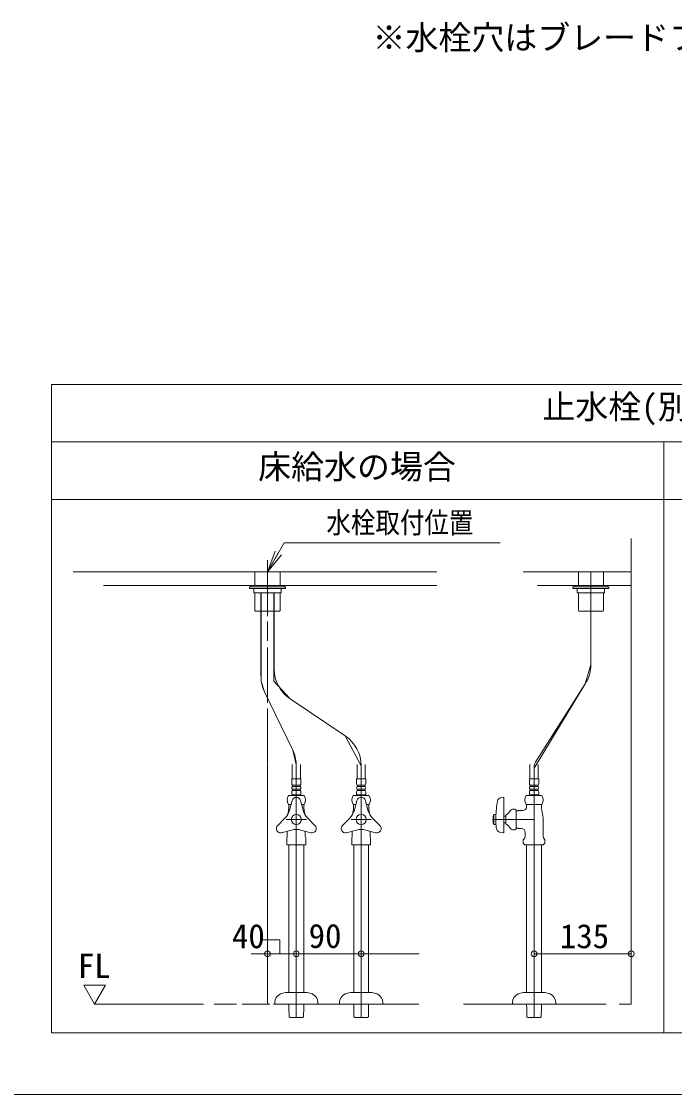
# Model space of a CAD drawing. Units: millimetres, scale not verified. Extents: x -1203 to 1210, y -824 to 811.
# Drawn here: x -54 to 422, y -824 to -43 of the extents above; entities that cross this region are included whole.
import ezdxf
from ezdxf.enums import TextEntityAlignment as Align

# ---------------------------------------------------------------- set-up
doc = ezdxf.new("R2010")
doc.units = ezdxf.units.MM
doc.header["$LTSCALE"] = 6
doc.layers.add('F-0', color=7, linetype='Continuous', lineweight=15)
doc.styles.add('ＭＳ ゴシック', font='')
doc.styles.get('ＭＳ ゴシック').set_extended_font_data('MS Gothic')

msp = doc.modelspace()

# ---------------------------------------------------------------- linework, layer by layer
at = {"layer": 'F-0', "lineweight": 18}
for p, q in [((-32.438, -779.519), (-32.438, -307.019)), ((-32.438, -307.019), (860.062, -307.019)), ((-32.438, -349.019), (860.062, -349.019)), ((413.812, -779.519), (413.812, -349.019)), ((413.812, -779.519), (-32.438, -779.519))]:
    msp.add_line(p, q, dxfattribs=at)
at = {"layer": 'F-0'}
for p, q in [((-32.438, -391.019), (413.812, -391.019)), ((413.812, -391.019), (860.062, -391.019)), ((390.187, -419.369), (390.187, -758.519)), ((125.062, -443.519), (137.186, -422.519)), ((125.062, -443.519), (130.664, -428.567)), ((125.062, -443.519), (132.937, -429.879)), ((137.186, -422.519), (294.686, -422.519)), ((125.062, -443.519), (135.21, -431.192)), ((125.062, -435.086), (125.062, -475.912)), ((-16.688, -443.519), (5.834, -443.519)), ((248.437, -443.519), (5.585, -443.519)), ((115.874, -443.519), (115.874, -453.494)), ((134.249, -453.494), (134.249, -443.519)), ((311.437, -443.519), (390.187, -443.519)), ((390.187, -443.519), (322.342, -443.519)), ((351.599, -453.494), (351.599, -443.519)), ((360.787, -511.099), (360.787, -443.519)), ((360.787, -511.099), (360.787, -443.519)), ((369.974, -443.519), (369.974, -453.494)), ((248.437, -453.494), (5.595, -453.494)), ((5.919, -453.494), (248.437, -453.494)), ((111.937, -454.544), (111.937, -455.857)), ((138.187, -454.544), (111.937, -454.544)), ((111.937, -455.857), (138.187, -455.857)), ((112.987, -453.494), (137.137, -453.494)), ((112.987, -454.544), (112.987, -453.494)), ((137.137, -454.544), (112.987, -454.544)), ((135.037, -455.857), (115.087, -455.857)), ((115.087, -455.857), (115.087, -459.007)), ((115.087, -459.007), (135.037, -459.007)), ((115.874, -459.007), (115.874, -471.817)), ((120.176, -519.648), (120.176, -459.007)), ((120.468, -458.694), (120.468, -523.551)), ((129.656, -459.007), (129.656, -523.387)), ((129.947, -514.417), (129.947, -459.007)), ((134.249, -471.817), (134.249, -459.007)), ((135.037, -459.007), (135.037, -455.857)), ((137.137, -453.494), (137.137, -454.544)), ((138.187, -455.857), (138.187, -454.544)), ((138.187, -455.332), (138.187, -455.857)), ((347.662, -455.857), (347.662, -454.544)), ((347.662, -454.544), (373.912, -454.544)), ((347.662, -455.332), (347.662, -455.857)), ((373.912, -455.857), (347.662, -455.857)), ((348.712, -453.494), (348.712, -454.544)), ((372.862, -453.494), (348.712, -453.494)), ((348.712, -454.544), (372.862, -454.544)), ((350.812, -455.857), (370.762, -455.857)), ((350.812, -459.007), (350.812, -455.857)), ((370.762, -459.007), (350.812, -459.007)), ((351.599, -471.817), (351.599, -459.007)), ((369.974, -459.007), (369.974, -471.817)), ((370.762, -455.857), (370.762, -459.007)), ((372.862, -454.544), (372.862, -453.494)), ((373.912, -454.544), (373.912, -455.857)), ((116.268, -472.21), (115.874, -471.817)), ((116.399, -472.342), (116.268, -472.21)), ((116.399, -472.342), (133.252, -472.342)), ((133.252, -472.342), (133.724, -472.342)), ((133.856, -472.21), (133.724, -472.342)), ((134.249, -471.817), (133.856, -472.21)), ((351.599, -471.817), (351.993, -472.21)), ((351.993, -472.21), (352.124, -472.342)), ((352.597, -472.342), (352.124, -472.342)), ((369.449, -472.342), (352.597, -472.342)), ((369.449, -472.342), (369.581, -472.21)), ((369.581, -472.21), (369.974, -471.817)), ((125.062, -479.865), (125.062, -493.866)), ((125.062, -498.807), (125.062, -538.998)), ((122.822, -531.132), (120.468, -523.551)), ((141.565, -536.211), (129.656, -523.387)), ((122.822, -531.132), (143.416, -573.463)), ((122.822, -531.132), (143.416, -573.463)), ((319.312, -586.677), (356.649, -525.245)), ((141.565, -536.211), (181.694, -563.153)), ((181.694, -563.153), (141.565, -536.211)), ((125.062, -543.116), (125.062, -582.772)), ((193.312, -584.947), (181.694, -563.153)), ((146.042, -583.925), (143.416, -573.463)), ((125.062, -583.338), (125.062, -605.705)), ((143.043, -584.062), (143.043, -594.562)), ((146.062, -584.947), (146.062, -594.562)), ((146.062, -584.947), (146.062, -624.119)), ((149.081, -594.562), (149.081, -584.062)), ((190.293, -584.062), (190.293, -594.562)), ((193.312, -584.947), (193.312, -594.562)), ((193.312, -584.947), (193.312, -624.119)), ((196.331, -594.562), (196.331, -584.062)), ((316.293, -594.562), (316.293, -584.062)), ((322.331, -584.062), (322.331, -594.562)), ((125.062, -590.599), (125.062, -730.618)), ((319.312, -586.677), (319.312, -594.562)), ((319.312, -586.677), (319.312, -768.362)), ((149.422, -594.562), (142.702, -594.562)), ((142.702, -594.562), (142.702, -598.105)), ((143.174, -599.024), (148.949, -599.024)), ((143.174, -600.074), (143.174, -599.024)), ((148.949, -600.074), (143.174, -600.074)), ((143.174, -601.912), (148.949, -601.912)), ((143.174, -602.962), (143.174, -601.912)), ((146.062, -594.562), (146.062, -768.362)), ((148.949, -599.024), (148.949, -600.074)), ((148.949, -601.912), (148.949, -602.962)), ((149.422, -598.105), (149.422, -594.562)), ((196.672, -594.562), (189.952, -594.562)), ((189.952, -594.562), (189.952, -598.105)), ((190.424, -599.024), (196.199, -599.024)), ((190.424, -600.074), (190.424, -599.024)), ((196.199, -600.074), (190.424, -600.074)), ((190.424, -601.912), (196.199, -601.912)), ((190.424, -602.962), (190.424, -601.912)), ((193.312, -594.562), (193.312, -768.362)), ((196.199, -599.024), (196.199, -600.074)), ((196.199, -601.912), (196.199, -602.962)), ((196.672, -598.105), (196.672, -594.562)), ((315.952, -594.562), (322.672, -594.562)), ((315.952, -598.105), (315.952, -594.562)), ((322.199, -599.024), (316.424, -599.024)), ((316.424, -599.024), (316.424, -600.074)), ((316.424, -600.074), (322.199, -600.074)), ((322.199, -601.912), (316.424, -601.912)), ((316.424, -601.912), (316.424, -602.962)), ((319.312, -594.562), (319.312, -624.119)), ((322.199, -600.074), (322.199, -599.024)), ((322.199, -602.962), (322.199, -601.912)), ((322.672, -594.562), (322.672, -598.105)), ((140.355, -606.637), (151.769, -606.637)), ((142.702, -603.88), (142.702, -605.587)), ((148.949, -602.962), (143.174, -602.962)), ((143.227, -606.112), (148.897, -606.112)), ((149.422, -605.587), (149.422, -603.88)), ((187.605, -606.637), (199.019, -606.637)), ((189.952, -603.88), (189.952, -605.587)), ((196.199, -602.962), (190.424, -602.962)), ((190.477, -606.112), (196.147, -606.112)), ((196.672, -605.587), (196.672, -603.88)), ((295.275, -608.123), (296.963, -607.886)), ((297.262, -633.53), (297.262, -608.146)), ((325.019, -606.637), (313.605, -606.637)), ((315.952, -605.587), (315.952, -603.88)), ((316.424, -602.962), (322.199, -602.962)), ((322.147, -606.112), (316.477, -606.112)), ((322.672, -603.88), (322.672, -605.587)), ((125.062, -612.673), (125.062, -731.341)), ((142.238, -613.094), (140.355, -613.094)), ((140.549, -613.094), (140.549, -614.151)), ((140.549, -613.094), (141.159, -613.094)), ((140.549, -614.151), (140.549, -614.932)), ((143.019, -610.179), (141.102, -617.333)), ((142.238, -613.094), (141.159, -613.094)), ((149.105, -610.179), (151.021, -617.333)), ((150.964, -613.094), (149.886, -613.094)), ((151.769, -613.094), (149.886, -613.094)), ((151.574, -614.151), (151.574, -614.932)), ((187.605, -613.094), (188.409, -613.094)), ((187.799, -613.094), (187.799, -614.151)), ((187.799, -614.151), (187.799, -614.932)), ((190.269, -610.179), (188.352, -617.333)), ((189.488, -613.094), (188.409, -613.094)), ((196.355, -610.179), (198.271, -617.333)), ((198.214, -613.094), (197.136, -613.094)), ((199.019, -613.094), (197.136, -613.094)), ((306.187, -617.257), (306.187, -630.981)), ((313.605, -613.094), (325.019, -613.094)), ((313.799, -613.094), (313.799, -614.151)), ((314.409, -613.094), (313.799, -613.094)), ((313.799, -614.151), (313.799, -614.932)), ((314.409, -613.094), (324.214, -613.094)), ((324.824, -613.094), (324.214, -613.094)), ((324.824, -613.094), (324.824, -614.151)), ((324.824, -614.151), (324.824, -614.932)), ((132.468, -628.454), (137.705, -623.217)), ((153.372, -624.119), (138.752, -624.119)), ((153.372, -624.119), (139.107, -624.119)), ((146.062, -624.119), (146.062, -768.362)), ((159.656, -628.454), (154.418, -623.217)), ((179.718, -628.454), (184.955, -623.217)), ((200.622, -624.119), (186.002, -624.119)), ((200.622, -624.119), (186.002, -624.119)), ((193.312, -624.119), (193.312, -768.362)), ((206.906, -628.454), (201.668, -623.217)), ((319.312, -624.119), (289.387, -624.119)), ((319.312, -624.119), (289.387, -624.119)), ((289.912, -620.444), (289.77, -620.969)), ((289.912, -627.794), (289.912, -620.444)), ((291.487, -620.444), (289.912, -620.444)), ((291.487, -620.444), (291.487, -627.794)), ((291.487, -622.019), (291.487, -626.219)), ((298.837, -621.625), (297.262, -621.625)), ((298.837, -627.269), (298.837, -620.969)), ((306.187, -617.819), (306.974, -617.819)), ((306.974, -617.819), (307.714, -617.819)), ((319.312, -768.362), (319.312, -624.119)), ((325.874, -624.119), (325.874, -636.413)), ((135.111, -633.831), (142.665, -631.807)), ((139.499, -632.655), (139.499, -636.413)), ((156.613, -633.724), (149.459, -631.807)), ((152.624, -636.413), (152.624, -632.655)), ((182.361, -633.831), (189.915, -631.807)), ((186.749, -632.655), (186.749, -636.413)), ((203.863, -633.724), (196.709, -631.807)), ((199.874, -636.413), (199.874, -632.655)), ((297.262, -626.613), (298.837, -626.613)), ((306.974, -630.419), (306.187, -630.419)), ((307.714, -630.419), (306.974, -630.419)), ((312.749, -633.307), (312.749, -636.413)), ((294.658, -633.466), (296.963, -633.79)), ((311.431, -638.819), (311.98, -638.27)), ((311.431, -638.819), (311.431, -641.307)), ((326.643, -638.27), (327.193, -638.819)), ((327.193, -641.307), (327.193, -638.819)), ((327.193, -641.307), (327.193, -638.819)), ((139.368, -642.494), (139.237, -642.363)), ((139.368, -642.494), (140.561, -642.494)), ((152.756, -642.494), (140.561, -642.494)), ((140.654, -750.119), (140.654, -642.494)), ((151.469, -642.494), (151.469, -750.119)), ((186.618, -642.494), (186.487, -642.363)), ((186.618, -642.494), (187.811, -642.494)), ((200.006, -642.494), (187.811, -642.494)), ((187.904, -750.119), (187.904, -642.494)), ((198.719, -642.494), (198.719, -750.119)), ((311.431, -641.307), (312.618, -642.494)), ((312.618, -642.494), (326.006, -642.494)), ((313.904, -642.494), (313.904, -750.119)), ((324.719, -750.119), (324.719, -642.494)), ((326.006, -642.494), (327.193, -641.307)), ((113.073, -721.876), (235.622, -721.876)), ((319.312, -721.876), (390.183, -721.876)), ((125.062, -731.341), (125.062, -745.323)), ((125.062, -734.736), (125.062, -742.62)), ((-8.813, -744.879), (6.937, -744.879)), ((-0.938, -758.519), (-8.813, -744.879)), ((6.937, -744.879), (-0.938, -758.519)), ((125.062, -745.544), (125.062, -758.519)), ((125.062, -746.151), (125.062, -758.519)), ((152.469, -750.119), (139.655, -750.119)), ((199.719, -750.119), (186.905, -750.119)), ((312.905, -750.119), (325.719, -750.119)), ((130.312, -757.469), (130.312, -758.519)), ((161.812, -758.519), (161.812, -757.469)), ((177.562, -757.469), (177.562, -758.519)), ((209.062, -758.519), (209.062, -757.469)), ((303.562, -758.519), (303.562, -757.469)), ((335.062, -757.469), (335.062, -758.519)), ((-0.938, -758.519), (78.3, -758.519)), ((86.27, -758.519), (102.494, -758.519)), ((106.478, -758.519), (126.759, -758.519)), ((129.38, -758.519), (235.407, -758.519)), ((161.812, -758.519), (130.312, -758.519)), ((140.654, -759.905), (140.654, -758.521)), ((140.683, -761.012), (140.654, -759.905)), ((151.469, -759.905), (151.44, -761.012)), ((151.469, -758.521), (151.469, -759.905)), ((209.062, -758.519), (177.562, -758.519)), ((187.904, -759.905), (187.904, -758.521)), ((187.933, -761.012), (187.904, -759.905)), ((198.719, -759.905), (198.69, -761.012)), ((198.719, -758.521), (198.719, -759.905)), ((267.902, -758.519), (371.918, -758.519)), ((303.562, -758.519), (335.062, -758.519)), ((313.904, -758.519), (313.904, -759.905)), ((313.904, -759.905), (313.933, -761.012)), ((313.933, -761.012), (314.078, -767.753)), ((324.546, -767.753), (324.69, -761.012)), ((324.69, -761.012), (324.719, -759.905)), ((324.719, -759.905), (324.719, -758.519)), ((381.26, -758.519), (381.326, -758.519)), ((141.471, -768.362), (141.472, -768.362)), ((141.472, -768.362), (141.599, -768.362)), ((141.599, -768.362), (150.524, -768.362)), ((150.524, -768.362), (150.652, -768.362)), ((150.652, -768.362), (150.653, -768.362)), ((188.721, -768.362), (188.722, -768.362)), ((188.722, -768.362), (188.849, -768.362)), ((188.849, -768.362), (197.774, -768.362)), ((197.774, -768.362), (197.902, -768.362)), ((197.902, -768.362), (197.903, -768.362)), ((314.078, -767.753), (314.721, -768.362)), ((323.774, -768.362), (314.849, -768.362)), ((323.903, -768.362), (324.546, -767.753)), ((-1202.503, -824.477), (1202.441, -824.477))]:
    msp.add_line(p, q, dxfattribs=at)
at = {"layer": 'F-0', "lineweight": 18}
msp.add_lwpolyline([(860.062, -307.019), (860.062, -779.519), (413.812, -779.519)], dxfattribs=at)
at = {"layer": 'F-0'}
for points in [[(381.326, -758.519), (390.187, -758.519), (390.187, -419.369)], [(321.784, -453.494), (390.187, -453.494), (322.398, -453.494)], [(133.724, -472.342), (133.672, -472.342), (124.012, -472.342)], [(352.124, -472.342), (352.177, -472.342), (361.837, -472.342)], [(320.967, -581.018), (356.649, -525.245), (360.787, -511.099)], [(143.174, -606.112), (142.912, -606.374), (142.912, -606.637)], [(149.212, -606.637), (149.212, -606.374), (148.949, -606.112)], [(190.424, -606.112), (190.162, -606.374), (190.162, -606.637)], [(196.462, -606.637), (196.462, -606.374), (196.199, -606.112)], [(316.162, -606.637), (316.162, -606.374), (316.424, -606.112)], [(322.199, -606.112), (322.462, -606.374), (322.462, -606.637)], [(150.964, -613.094), (151.574, -613.094), (151.574, -614.151)], [(198.214, -613.094), (198.824, -613.094), (198.824, -614.151), (198.824, -614.932)], [(307.714, -617.819), (307.976, -617.557), (311.174, -617.557)], [(289.77, -627.269), (289.912, -627.794), (291.487, -627.794)], [(307.714, -630.419), (307.976, -630.682), (310.124, -630.682)], [(139.237, -637.558), (139.237, -641.307), (139.237, -642.363)], [(152.887, -637.558), (152.887, -642.363), (152.756, -642.494)], [(186.487, -637.558), (186.487, -641.307), (186.487, -642.363)], [(200.137, -637.558), (200.137, -642.363), (200.006, -642.494)], [(134.128, -721.732), (134.128, -711.805), (121.214, -711.805)], [(141.471, -768.362), (140.828, -767.753), (140.683, -761.012)], [(151.44, -761.012), (151.296, -767.753), (150.653, -768.362)], [(188.721, -768.362), (188.078, -767.753), (187.933, -761.012)], [(198.69, -761.012), (198.546, -767.753), (197.903, -768.362)], [(314.849, -768.362), (314.722, -768.362), (314.721, -768.362)], [(323.903, -768.362), (323.902, -768.362), (323.774, -768.362)]]:
    msp.add_lwpolyline(points, dxfattribs=at)
for centre, radius in [((146.062, -624.119), 3.675), ((193.312, -624.119), 3.675), ((125.062, -721.876), 2.1), ((125.062, -721.876), 2.1), ((146.062, -721.876), 2.1), ((146.062, -721.876), 2.1), ((193.312, -721.876), 2.1), ((193.312, -721.876), 2.1), ((319.312, -721.876), 2.1), ((319.312, -721.876), 2.1), ((390.183, -721.876), 2.1), ((390.183, -721.876), 2.1), ((390.183, -721.876), 2.1)]:
    msp.add_circle(centre, radius, dxfattribs=at)
for centre, radius, start, end in [((156.197, -514.417), 26.25, 180, 236.12262), ((334.537, -511.099), 26.25, 327.39011, 0), ((146.426, -519.648), 26.25, 188.55163, 205.94376), ((167.062, -584.947), 26.25, 0, 56.12262), ((119.812, -584.947), 26.25, 2.23046, 25.94376), ((119.812, -584.947), 26.25, 0, 2.23046), ((329.812, -586.677), 10.5, 147.39011, 180), ((143.831, -598.105), 1.129, 180, 234.43222), ((143.831, -600.993), 1.129, 125.56778, 234.43222), ((148.292, -598.105), 1.129, 305.56778, 0), ((148.292, -600.993), 1.129, 305.56778, 54.43222), ((191.081, -598.105), 1.129, 180, 234.43222), ((191.081, -600.993), 1.129, 125.56778, 234.43222), ((195.542, -598.105), 1.129, 305.56778, 0), ((195.542, -600.993), 1.129, 305.56778, 54.43222), ((317.081, -598.105), 1.129, 180, 234.43222), ((317.081, -600.993), 1.129, 125.56778, 234.43222), ((321.542, -598.105), 1.129, 305.56778, 0), ((321.542, -600.993), 1.129, 305.56778, 54.43222), ((145.143, -609.865), 5.775, 146.00705, 213.99295), ((143.831, -603.88), 1.129, 125.56778, 180), ((143.227, -605.587), 0.525, 180, 270), ((146.062, -610.994), 3.15, 15, 165), ((148.897, -605.587), 0.525, 270, 0), ((148.292, -603.88), 1.129, 0, 54.43222), ((146.981, -609.865), 5.775, 326.00705, 33.99295), ((192.393, -609.865), 5.775, 146.00705, 213.99295), ((191.081, -603.88), 1.129, 125.56778, 180), ((190.477, -605.587), 0.525, 180, 270), ((193.312, -610.994), 3.15, 15, 165), ((196.147, -605.587), 0.525, 270, 0), ((195.542, -603.88), 1.129, 0, 54.43222), ((194.231, -609.865), 5.775, 326.00705, 33.99295), ((295.713, -611.243), 3.15, 98, 170.1971), ((296.999, -608.146), 0.263, 0, 98), ((318.393, -609.865), 5.775, 146.00705, 213.99295), ((317.081, -603.88), 1.129, 125.56778, 180), ((316.477, -605.587), 0.525, 180, 270), ((322.147, -605.587), 0.525, 270, 0), ((321.542, -603.88), 1.129, 0, 54.43222), ((320.231, -609.865), 5.775, 326.00705, 33.99295), ((128.424, -613.936), 13.125, 315, 345), ((123.454, -614.932), 17.095, 346.9604, 0), ((163.699, -613.936), 13.125, 195, 225), ((168.67, -614.932), 17.095, 180, 193.0396), ((175.674, -613.936), 13.125, 315, 345), ((170.704, -614.932), 17.095, 346.9604, 0), ((210.949, -613.936), 13.125, 195, 225), ((215.92, -614.932), 17.095, 180, 193.0396), ((370.237, -624.119), 78.778, 170.1971, 178.47247), ((291.798, -610.518), 12.6, 303.95919, 326.04081), ((304.349, -619.132), 2.625, 45.573, 143.1301), ((311.174, -614.932), 2.625, 270, 0), ((341.92, -614.932), 17.095, 180, 193.0396), ((163.124, -624.119), 23.625, 166.9604, 171.25756), ((128.999, -624.119), 23.625, 8.74244, 13.0396), ((210.374, -624.119), 23.625, 166.9604, 171.25756), ((176.249, -624.119), 23.625, 8.74244, 13.0396), ((302.512, -624.119), 13.125, 166.70293, 180), ((302.512, -624.119), 13.125, 180, 193.29707), ((302.512, -624.119), 13.125, 166.11346, 166.70293), ((302.249, -624.119), 23.625, 0, 13.0396), ((134.695, -630.682), 3.15, 135, 277.52424), ((146.062, -644.485), 13.125, 75, 105), ((157.428, -630.682), 3.15, 255, 45), ((181.945, -630.682), 3.15, 135, 277.52424), ((193.312, -644.485), 13.125, 75, 105), ((204.678, -630.682), 3.15, 255, 45), ((302.512, -624.119), 13.125, 193.29707, 193.88654), ((330.816, -624.31), 39.375, 182.77864, 189.59149), ((295.097, -630.346), 3.15, 189.59149, 261.99591), ((291.798, -637.72), 12.6, 33.95919, 56.04081), ((304.349, -629.107), 2.625, 216.8699, 314.427), ((310.124, -633.307), 2.625, 0, 90), ((136.874, -636.413), 2.625, 334.15807, 0), ((155.249, -636.413), 2.625, 180, 205.84193), ((184.124, -636.413), 2.625, 334.15807, 0), ((202.499, -636.413), 2.625, 180, 205.84193), ((296.999, -633.53), 0.263, 261.99591, 0), ((310.124, -636.413), 2.625, 315, 0), ((328.499, -636.413), 2.625, 180, 225), ((139.655, -763.244), 13.125, 90, 113.55646), ((152.469, -763.244), 13.125, 66.44354, 90), ((186.905, -763.244), 13.125, 90, 113.55646), ((199.719, -763.244), 13.125, 66.44354, 90), ((312.905, -763.244), 13.125, 90, 113.55646), ((325.719, -763.244), 13.125, 66.44354, 90), ((137.137, -757.469), 6.825, 113.55646, 180), ((154.987, -757.469), 6.825, 0, 66.44354), ((184.387, -757.469), 6.825, 113.55646, 180), ((202.237, -757.469), 6.825, 0, 66.44354), ((310.387, -757.469), 6.825, 113.55646, 180), ((328.237, -757.469), 6.825, 0, 66.44354)]:
    msp.add_arc(centre, radius, start, end, dxfattribs=at)

# ---------------------------------------------------------------- texts
at = {"layer": 'F-0', "style": 'ＭＳ ゴシック'}
for s, p in [('※水栓穴はブレードフレキホース分を現場合わせで穴あけをお願いします。', (201.604, -68.469)), ('止水栓(別途手配)参考位置', (325.395, -337.398)), ('床給水の場合', (118.227, -381.147)), ('40', (99.122, -723.135)), ('90', (155.023, -722.962)), ('135', (338.115, -723.135)), ('FL', (-13.181, -744.742))]:
    msp.add_text(s, height=17.6, dxfattribs=at).set_placement(p, align=Align.BOTTOM_LEFT)
at = {"layer": 'F-0', "style": 'ＭＳ ゴシック', "width": 0.85}
msp.add_text('水栓取付位置', height=15.4, dxfattribs=at).set_placement((167.986, -420.08), align=Align.BOTTOM_LEFT)

doc.saveas('drawing.dxf')
